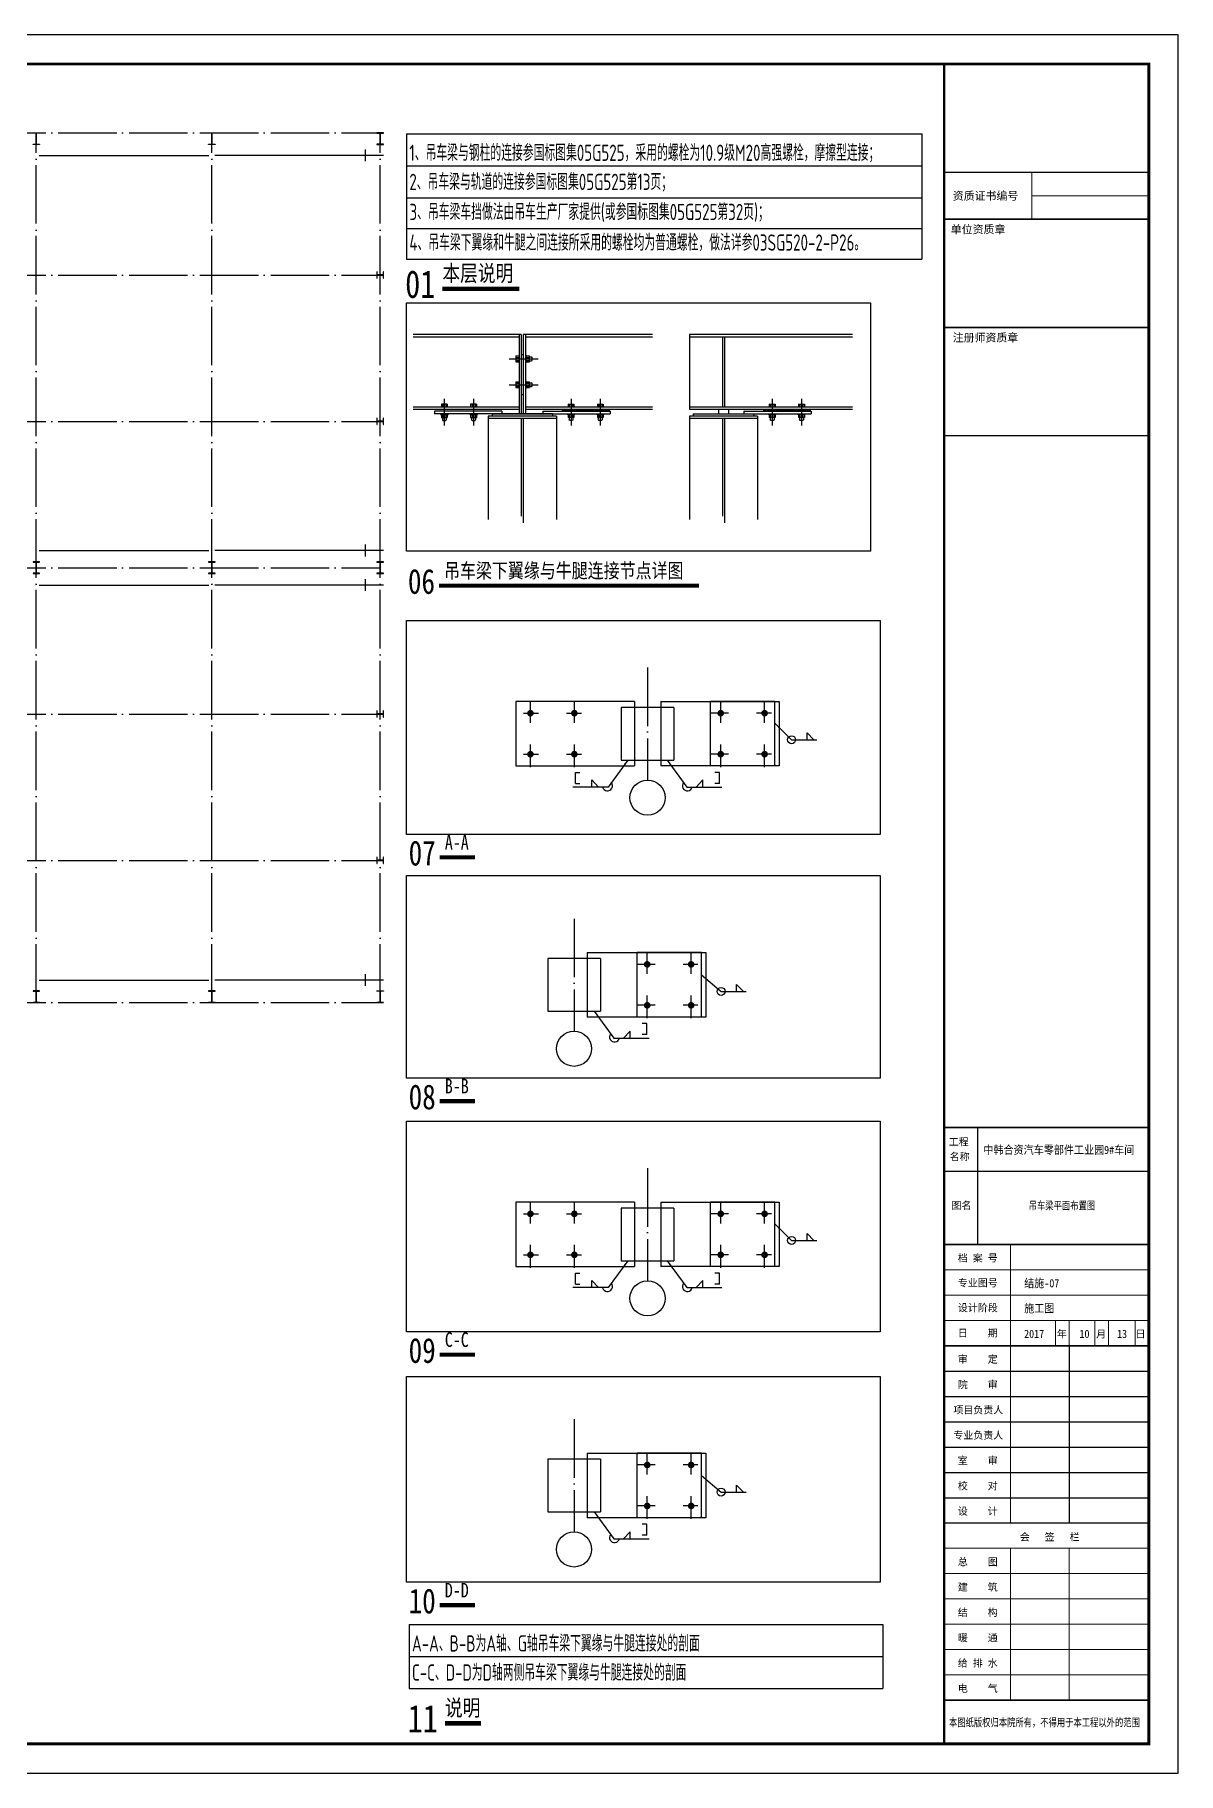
# Model space of a CAD drawing. Extents: x 3335981 to 3441081, y -1122115 to -866695.
# Drawn here: x 3402014 to 3441081, y -926095 to -866695 of the extents above; entities that cross this region are included whole.
import ezdxf
from ezdxf.lldxf.tags import DXFTag

# ---------------------------------------------------------------- set-up
doc = ezdxf.new("R2010")
doc.units = 0
doc.header["$LTSCALE"] = 1000
doc.header["$MEASUREMENT"] = 0
for name, pattern in [('2', [3800, 3000, -300, 200, -300]), ('34', [0]), ('DOTE', [2.42, 2, -0.2, 0.02, -0.2])]:
    doc.linetypes.add(name, pattern=pattern)
doc.layers.get('0').update_dxf_attribs({"color": 2})
for name, color, linetype in [('DIM_SYMB', 3, 'Continuous'), ('DOTE', 1, 'DOTE'), ('GROUND', 2, 'Continuous'), ('PUB_DIM', 3, 'Continuous'), ('PUB_TEXT', 7, 'Continuous'), ('PUB_TITLE', 4, 'Continuous'), ('中文', 2, 'Continuous'), ('尺寸线及数字', 253, 'Continuous'), ('层10102', 7, 'Continuous'), ('板洞', 253, 'Continuous'), ('檩条', 7, 'Continuous'), ('焊缝标注', 1, 'Continuous'), ('轴线__点划线', 253, '2'), ('轴线__轴线号和轴圈', 3, 'Continuous'), ('附图框', 251, 'Continuous')]:
    doc.layers.add(name, color=color, linetype=linetype)
doc.layers.add('图签', color=130, linetype='Continuous', lineweight=20)
doc.styles.add('BIANHAO', font='SIMHEI.TTF', dxfattribs={"width": 0.8})
doc.styles.add('TSSD', font='tssdeng.shx', dxfattribs={"width": 0.7, "height": 300, "bigfont": 'tssdchn.shx'})
doc.styles.add('TUMING', font='SimSun.ttf', dxfattribs={"width": 0.8, "height": 500})
doc.styles.add('图签字', font='SimSun.ttf', dxfattribs={"height": 250})
tags = doc.linetypes.add('DASH', pattern=[0.35, 0.25, -0.1]).pattern_tags.tags
tags[6:7] = [DXFTag(74, 4), DXFTag(75, 0), DXFTag(340, '0'), DXFTag(46, 1.0), DXFTag(50, 0.0), DXFTag(44, 0.0), DXFTag(45, 0.0)]
tags[4:5] = [DXFTag(74, 4), DXFTag(75, 0), DXFTag(340, '0'), DXFTag(46, 1.0), DXFTag(50, 0.0), DXFTag(44, 0.0), DXFTag(45, 0.0)]

# ---------------------------------------------------------------- blocks, each defined once
blk = doc.blocks.new('tq')
at = {"color": 4}
for p, q in [((3435159, -1158678), (3435159, -1162678)), ((3438297, -1166138), (3438297, -1172193)), ((3434022, -1167003), (3441022, -1167003)), ((3434022, -1167868), (3441022, -1167868)), ((3434022, -1168733), (3441022, -1168733)), ((3434022, -1169598), (3441022, -1169598)), ((3434022, -1170463), (3441022, -1170463)), ((3434022, -1171328), (3441022, -1171328))]:
    blk.add_line(p, q, dxfattribs=at)
at = {"color": 4, "const_width": 50}
blk.add_lwpolyline([(3441022, -1131344), (3434022, -1131344)], dxfattribs=at)
at = {"layer": '图签', "color": 4}
for p, q in [((3437020, -1126044), (3437020, -1127644)), ((3441022, -1126844), (3437020, -1126844)), ((3434022, -1163543), (3441022, -1163543)), ((3441022, -1164408), (3434022, -1164408)), ((3434022, -1165273), (3441022, -1165273)), ((3435791, -1165273), (3440546, -1165273)), ((3436291, -1166138), (3436291, -1165273)), ((3437831, -1165273), (3437831, -1166138)), ((3438297, -1165273), (3438297, -1166138)), ((3439176, -1165273), (3439176, -1166138)), ((3439642, -1165273), (3439642, -1166138)), ((3440546, -1165273), (3440546, -1166138)), ((3440546, -1165273), (3440546, -1166138)), ((3436291, -1172193), (3436291, -1166138)), ((3440546, -1166138), (3437949, -1166138)), ((3438297, -1166138), (3438297, -1172193)), ((3434022, -1172193), (3441022, -1172193)), ((3437949, -1172193), (3435791, -1172193)), ((3434022, -1173058), (3441022, -1173058)), ((3436291, -1178248), (3436291, -1173058)), ((3436291, -1173058), (3437949, -1173058)), ((3438297, -1173058), (3438297, -1178248)), ((3438297, -1173058), (3438297, -1178248)), ((3434022, -1173923), (3441022, -1173923)), ((3434022, -1174788), (3441022, -1174788)), ((3434022, -1175653), (3441022, -1175653)), ((3434022, -1176518), (3441022, -1176518)), ((3434022, -1177383), (3441022, -1177383)), ((3437949, -1178248), (3436291, -1178248))]:
    blk.add_line(p, q, dxfattribs=at)
at = {"layer": '图签'}
blk.add_line((3436291, -1166138), (3436291, -1162678), dxfattribs=at)
at = {"layer": '图签', "color": 4, "const_width": 80}
blk.add_lwpolyline([(3434022, -1122343), (3441022, -1122343), (3441022, -1179743), (3434022, -1179743), (3434022, -1122343)], close=True, dxfattribs=at)
at = {"layer": '图签', "color": 4, "const_width": 50}
for points in [[(3441022, -1126044), (3434022, -1126044)], [(3441022, -1127644), (3434022, -1127644)], [(3441022, -1135044), (3434022, -1135044)], [(3441022, -1158678), (3434022, -1158678)], [(3441022, -1160178), (3434022, -1160178)], [(3441022, -1162678), (3434022, -1162678)], [(3441022, -1166138), (3434022, -1166138)], [(3434022, -1172193), (3441022, -1172193)], [(3434022, -1172193), (3441022, -1172193)], [(3434022, -1178248), (3441022, -1178248)]]:
    blk.add_lwpolyline(points, dxfattribs=at)
at = {"linetype": 'Continuous', "style": '图签字'}
for s, height, p in [('资质证书编号', 273.4, (3434320, -1126984)), ('单位资质章', 273.4, (3434252, -1128128)), ('注册师资质章', 273.4, (3434318, -1131828)), ('工程', 250, (3434182, -1159295)), ('名称', 250, (3434214, -1159801)), ('图名', 250, (3434276, -1161467)), ('档 案 号', 250, (3434491, -1163264)), ('专业图号', 250, (3434491, -1164112)), ('设计阶段', 250, (3434491, -1164963)), ('日    期', 250, (3434491, -1165828)), ('年', 250, (3437877, -1165859)), ('月', 250, (3439217, -1165859)), ('日', 250, (3440567, -1165859)), ('审    定', 250, (3434491, -1166724)), ('院    审', 250, (3434491, -1167589)), ('项目负责人', 250, (3434340, -1168454)), ('专业负责人', 250, (3434340, -1169319)), ('室    审', 250, (3434491, -1170184)), ('校    对', 250, (3434491, -1171049)), ('设    计', 250, (3434491, -1171914)), ('会   签   栏', 250, (3436609, -1172795)), ('总    图', 250, (3434491, -1173644)), ('建    筑', 250, (3434491, -1174509)), ('结    构', 250, (3434491, -1175374)), ('暖    通', 250, (3434491, -1176239)), ('给 排 水', 250, (3434491, -1177104)), ('电    气', 250, (3434493, -1177969))]:
    blk.add_text(s, height=height, dxfattribs=at).set_placement(p)
at = {"color": 1, "linetype": 'Continuous', "style": '图签字', "width": 0.75}
blk.add_text('本图纸版权归本院所有，不得用于本工程以外的范围', height=270, dxfattribs=at).set_placement((3434190, -1179142))
at = {"layer": 'PUB_DIM', "color": 3, "linetype": 'ByBlock', "style": '图签字', "width": 0.9}
for s, p in [('中韩合资汽车零部件工业园9#车间', (3435366, -1159584)), ('施工图', (3436756, -1164998))]:
    blk.add_text(s, height=280, dxfattribs=at).set_placement(p)
at = {"layer": 'PUB_DIM', "color": 1, "linetype": 'ByBlock', "style": '图签字', "width": 0.9}
for s, p in [('2017', (3436756, -1165871)), ('10', (3438648, -1165871)), ('13', (3439932, -1165871))]:
    blk.add_text(s, height=280, dxfattribs=at).set_placement(p)
blk = doc.blocks.new('吊车详图景县二')
at = {"linetype": 'ByBlock', "ltscale": 0.01}
for points in [[(14064, 8128), (30249, 8128), (30249, 824), (14064, 824)], [(14064, -576), (30249, -576), (30249, -7506), (14064, -7506)], [(14064, -8978), (30249, -8978), (30249, -16170), (14064, -16170)], [(14064, -17699), (30249, -17699), (30249, -24730), (14064, -24730)]]:
    blk.add_lwpolyline(points, close=True, dxfattribs=at)
at = {"layer": 'DIM_SYMB', "color": 3, "const_width": 143}
for points in [[(15196, 39), (16403, 39)], [(15196, -8291), (16403, -8291)], [(15196, -16955), (16403, -16955)], [(15196, -25515), (16403, -25515)]]:
    blk.add_lwpolyline(points, dxfattribs=at)
at = {"layer": '尺寸线及数字'}
for p, q in [((21849, 5363), (17799, 5363)), ((17799, 5363), (17799, 3162)), ((21849, 5363), (21849, 3162)), ((22749, 5363), (26799, 5363)), ((22749, 5363), (22749, 3162)), ((26799, 5363), (26799, 3162)), ((23199, 5163), (21399, 5163)), ((17799, 3162), (21849, 3162)), ((21399, 3363), (23199, 3363)), ((26799, 3162), (22749, 3162)), ((20689, -3417), (18889, -3417)), ((18889, -3417), (18889, -5217)), ((20239, -3217), (24289, -3217)), ((20239, -3217), (20239, -5417)), ((24289, -3217), (24289, -5417)), ((18889, -5217), (20689, -5217)), ((24289, -5417), (20239, -5417)), ((21849, -11743), (17799, -11743)), ((17799, -11743), (17799, -13944)), ((21849, -11743), (21849, -13944)), ((22749, -11743), (26799, -11743)), ((22749, -11743), (22749, -13944)), ((26799, -11743), (26799, -13944)), ((23199, -11943), (21399, -11943)), ((17799, -13944), (21849, -13944)), ((21399, -13743), (23199, -13743)), ((26799, -13944), (22749, -13944)), ((20689, -20523), (18889, -20523)), ((18889, -20523), (18889, -22323)), ((20239, -20323), (24289, -20323)), ((20239, -20323), (20239, -22524)), ((24289, -20323), (24289, -22524)), ((18889, -22323), (20689, -22323)), ((24289, -22524), (20239, -22524))]:
    blk.add_line(p, q, dxfattribs=at)
at = {"layer": '板洞', "color": 253}
for p, q in [((18299, 4637), (18299, 5385)), ((19799, 4637), (19799, 5385)), ((24799, 4637), (24799, 5385)), ((26299, 4637), (26299, 5385)), ((18066, 4963), (18575, 4963)), ((19532, 4963), (20049, 4963)), ((25066, 4963), (24449, 4963)), ((26532, 4963), (26023, 4963)), ((18299, 3125), (18299, 3900)), ((19799, 3125), (19799, 3900)), ((24799, 3125), (24799, 3900)), ((26299, 3125), (26299, 3900)), ((18066, 3563), (18575, 3563)), ((19532, 3563), (20049, 3563)), ((25066, 3563), (24449, 3563)), ((26532, 3563), (26023, 3563)), ((22289, -3943), (22289, -3195)), ((23789, -3943), (23789, -3195)), ((22556, -3617), (21939, -3617)), ((24022, -3617), (23513, -3617)), ((22289, -5455), (22289, -4680)), ((23789, -5455), (23789, -4680)), ((22556, -5017), (21939, -5017)), ((24022, -5017), (23513, -5017)), ((18299, -12469), (18299, -11721)), ((19799, -12469), (19799, -11721)), ((24799, -12469), (24799, -11721)), ((26299, -12469), (26299, -11721)), ((18066, -12143), (18575, -12143)), ((19532, -12143), (20049, -12143)), ((25066, -12143), (24449, -12143)), ((26532, -12143), (26023, -12143)), ((18066, -13543), (18575, -13543)), ((18299, -13981), (18299, -13206)), ((19532, -13543), (20049, -13543)), ((19799, -13981), (19799, -13206)), ((25066, -13543), (24449, -13543)), ((24799, -13981), (24799, -13206)), ((26532, -13543), (26023, -13543)), ((26299, -13981), (26299, -13206)), ((22556, -20723), (21939, -20723)), ((22289, -21049), (22289, -20301)), ((24022, -20723), (23513, -20723)), ((23789, -21049), (23789, -20301)), ((22289, -22561), (22289, -21786)), ((23789, -22561), (23789, -21786)), ((22556, -22123), (21939, -22123)), ((24022, -22123), (23513, -22123))]:
    blk.add_line(p, q, dxfattribs=at)
at = {"layer": '板洞', "color": 253, "linetype": 'DASH'}
for p, q in [((26649, 5363), (24450, 5363)), ((24450, 3162), (24450, 5363)), ((26649, 3162), (26649, 5363)), ((21399, 5163), (21399, 3363)), ((23199, 5163), (23199, 3363)), ((26649, 3162), (24450, 3162)), ((20689, -3417), (20689, -5217)), ((24139, -3217), (21940, -3217)), ((21940, -5417), (21940, -3217)), ((24139, -5417), (24139, -3217)), ((24139, -5417), (21940, -5417)), ((26649, -11743), (24450, -11743)), ((24450, -13944), (24450, -11743)), ((26649, -13944), (26649, -11743)), ((21399, -11943), (21399, -13743)), ((23199, -11943), (23199, -13743)), ((26649, -13944), (24450, -13944)), ((20689, -20523), (20689, -22323)), ((24139, -20323), (21940, -20323)), ((21940, -22524), (21940, -20323)), ((24139, -22524), (24139, -20323)), ((24139, -22524), (21940, -22524))]:
    blk.add_line(p, q, dxfattribs=at)
at = {"layer": '板洞', "const_width": 113}
for points in [[(18243, 4963, -1), (18355, 4963, -1), (18243, 4963, -1)], [(19743, 4963, -1), (19855, 4963, -1), (19743, 4963, -1)], [(24856, 4963, 1), (24743, 4963, 1), (24856, 4963, 1)], [(26356, 4963, 1), (26243, 4963, 1), (26356, 4963, 1)], [(18243, 3563, -1), (18355, 3563, -1), (18243, 3563, -1)], [(19743, 3563, -1), (19855, 3563, -1), (19743, 3563, -1)], [(24856, 3563, 1), (24743, 3563, 1), (24856, 3563, 1)], [(26356, 3563, 1), (26243, 3563, 1), (26356, 3563, 1)], [(22346, -3617, 1), (22233, -3617, 1), (22346, -3617, 1)], [(23846, -3617, 1), (23733, -3617, 1), (23846, -3617, 1)], [(22346, -5017, 1), (22233, -5017, 1), (22346, -5017, 1)], [(23846, -5017, 1), (23733, -5017, 1), (23846, -5017, 1)], [(18243, -12143, -1), (18355, -12143, -1), (18243, -12143, -1)], [(19743, -12143, -1), (19855, -12143, -1), (19743, -12143, -1)], [(24856, -12143, 1), (24743, -12143, 1), (24856, -12143, 1)], [(26356, -12143, 1), (26243, -12143, 1), (26356, -12143, 1)], [(18243, -13543, -1), (18355, -13543, -1), (18243, -13543, -1)], [(19743, -13543, -1), (19855, -13543, -1), (19743, -13543, -1)], [(24856, -13543, 1), (24743, -13543, 1), (24856, -13543, 1)], [(26356, -13543, 1), (26243, -13543, 1), (26356, -13543, 1)], [(22346, -20723, 1), (22233, -20723, 1), (22346, -20723, 1)], [(23846, -20723, 1), (23733, -20723, 1), (23846, -20723, 1)], [(22346, -22123, 1), (22233, -22123, 1), (22346, -22123, 1)], [(23846, -22123, 1), (23733, -22123, 1), (23846, -22123, 1)]]:
    blk.add_lwpolyline(points, format="xyb", dxfattribs=at)
at = {"layer": '檩条', "ltscale": 0.1}
for centre in [(27221, 4057), (24811, -4543), (27221, -13049), (24811, -21649)]:
    blk.add_circle(centre, 136, dxfattribs=at)
at = {"layer": '焊缝标注'}
for p, q in [((26649, 4625), (27221, 4057)), ((27987, 4057), (27754, 4298)), ((27754, 4057), (27754, 4298)), ((27221, 4057), (28083, 4057)), ((21624, 3363), (20953, 2442)), ((22965, 3363), (23637, 2442)), ((20953, 2442), (19747, 2442)), ((19834, 2562), (19834, 2937)), ((19834, 2937), (19988, 2937)), ((19834, 2562), (19988, 2562)), ((20628, 2442), (20396, 2683)), ((20396, 2442), (20396, 2683)), ((23637, 2442), (24843, 2442)), ((23961, 2442), (24194, 2683)), ((24194, 2442), (24194, 2683)), ((24756, 2937), (24602, 2937)), ((24756, 2562), (24602, 2562)), ((24756, 2562), (24756, 2937)), ((24139, -3975), (24811, -4543)), ((24811, -4543), (25673, -4543)), ((25577, -4543), (25344, -4302)), ((25344, -4543), (25344, -4302)), ((20480, -5217), (21152, -6138)), ((21476, -6138), (21709, -5897)), ((21709, -6138), (21709, -5897)), ((22270, -5643), (22117, -5643)), ((22270, -6018), (22270, -5643)), ((21152, -6138), (22357, -6138)), ((22270, -6018), (22117, -6018)), ((26649, -12481), (27221, -13049)), ((27221, -13049), (28083, -13049)), ((27987, -13049), (27754, -12808)), ((27754, -13049), (27754, -12808)), ((19834, -14545), (19834, -14170)), ((19834, -14170), (19988, -14170)), ((21624, -13743), (20953, -14664)), ((22965, -13743), (23637, -14664)), ((24756, -14170), (24602, -14170)), ((24756, -14545), (24756, -14170)), ((20953, -14664), (19747, -14664)), ((19834, -14545), (19988, -14545)), ((20628, -14664), (20396, -14423)), ((20396, -14664), (20396, -14423)), ((23637, -14664), (24843, -14664)), ((23961, -14664), (24194, -14423)), ((24194, -14664), (24194, -14423)), ((24756, -14545), (24602, -14545)), ((24139, -21081), (24811, -21649)), ((24811, -21649), (25673, -21649)), ((25577, -21649), (25344, -21408)), ((25344, -21649), (25344, -21408)), ((20480, -22323), (21152, -23244)), ((21476, -23244), (21709, -23003)), ((21709, -23244), (21709, -23003)), ((22270, -22749), (22117, -22749)), ((22270, -23124), (22117, -23124)), ((22270, -23124), (22270, -22749)), ((21152, -23244), (22357, -23244))]:
    blk.add_line(p, q, dxfattribs=at)
for centre, start, end in [((20931, 2482), 193.61848, 39.90236), ((23659, 2482), 140.09764, 346.38152), ((21173, -6098), 140.09764, 346.38152), ((20931, -14624), 193.61848, 39.90236), ((23659, -14624), 140.09764, 346.38152), ((21173, -23204), 140.09764, 346.38152)]:
    blk.add_arc(centre, 171, start, end, dxfattribs=at)
for points in [[(26649, 4625), (26815, 4497), (26775, 4457)], [(21624, 3363), (21497, 3233), (21536, 3201)], [(22965, 3363), (23093, 3233), (23054, 3201)], [(24139, -3975), (24320, -4089), (24284, -4140)], [(20480, -5217), (20608, -5347), (20568, -5379)], [(26649, -12481), (26815, -12610), (26775, -12649)], [(21624, -13743), (21497, -13873), (21536, -13906)], [(22965, -13743), (23093, -13873), (23054, -13906)], [(24139, -21081), (24320, -21195), (24284, -21247)], [(20480, -22323), (20608, -22453), (20568, -22485)]]:
    blk.add_solid(points, dxfattribs=at)
at = {"layer": '轴线__点划线', "linetype": 'DOTE'}
for p, q in [((22299, 6523), (22299, 2678)), ((19789, -2057), (19789, -5902)), ((22299, -10583), (22299, -14429)), ((19789, -19163), (19789, -23009))]:
    blk.add_line(p, q, dxfattribs=at)
at = {"layer": '轴线__轴线号和轴圈'}
for centre in [(22299, 2078), (19789, -6502), (22299, -15029), (19789, -23609)]:
    blk.add_circle(centre, 600, dxfattribs=at)
at = {"layer": 'DIM_SYMB', "color": 7, "style": 'TUMING', "width": 0.8}
for s, p in [('A-A', (15374, 304)), ('B-B', (15374, -8026)), ('C-C', (15374, -16690)), ('D-D', (15374, -25250))]:
    blk.add_text(s, height=500.2, dxfattribs=at).set_placement(p)
at = {"layer": 'PUB_TEXT', "style": 'BIANHAO', "width": 0.8}
for s, p in [('07', (14138, -239)), ('08', (14138, -8570)), ('09', (14138, -17234)), ('10', (14138, -25794))]:
    blk.add_text(s, height=850, dxfattribs=at).set_placement(p)
blk = doc.blocks.new('块西伯力吊车1')
at = {"linetype": 'ByBlock', "ltscale": 0.01}
blk.add_lwpolyline([(0, 0), (23799, 0), (23799, -12738), (0, -12738)], close=True, dxfattribs=at)
at = {"layer": 'DIM_SYMB', "color": 3, "const_width": 214}
blk.add_lwpolyline([(1662, -14505), (14999, -14505)], dxfattribs=at)
at = {"layer": '中文'}
for p, q in [((5772, -1621, 0), (5772, -5694, 0)), ((6111, -1621, 0), (6111, -5694, 0)), ((5891, -2641, 0), (5991, -2641, 0)), ((6111, -2672, 0), (6141, -2672, 0)), ((6141, -3072, 0), (6141, -2672, 0)), ((5270, -2872, 0), (6753, -2872, 0)), ((5612, -2722, 0), (5612, -3022, 0)), ((5612, -2722, 0), (5772, -2722, 0)), ((5612, -2792, 0), (5772, -2792, 0)), ((5612, -2952, 0), (5772, -2952, 0)), ((5612, -3022, 0), (5772, -3022, 0)), ((6111, -3072, 0), (6141, -3072, 0)), ((6141, -2722, 0), (6302, -2722, 0)), ((6141, -2792, 0), (6302, -2792, 0)), ((6141, -2952, 0), (6302, -2952, 0)), ((6141, -3022, 0), (6302, -3022, 0)), ((6302, -3022, 0), (6302, -2722, 0)), ((6302, -2772, 0), (6421, -2772, 0)), ((6302, -2972, 0), (6421, -2972, 0)), ((6441, -2792, 0), (6421, -2772, 0)), ((6421, -2972, 0), (6441, -2952, 0)), ((6441, -2952, 0), (6441, -2792, 0)), ((5270, -4194, 0), (6753, -4194, 0)), ((5612, -4044, 0), (5612, -4344, 0)), ((5612, -4044, 0), (5772, -4044, 0)), ((5612, -4114, 0), (5772, -4114, 0)), ((5612, -4275, 0), (5772, -4275, 0)), ((5612, -4344, 0), (5772, -4344, 0)), ((6111, -3995, 0), (6141, -3995, 0)), ((6111, -4394, 0), (6141, -4394, 0)), ((6141, -4394, 0), (6141, -3995, 0)), ((6141, -4044, 0), (6302, -4044, 0)), ((6141, -4114, 0), (6302, -4114, 0)), ((6141, -4275, 0), (6302, -4275, 0)), ((6141, -4344, 0), (6302, -4344, 0)), ((6302, -4344, 0), (6302, -4044, 0)), ((6302, -4094, 0), (6421, -4094, 0)), ((6302, -4295, 0), (6421, -4295, 0)), ((6421, -4295, 0), (6441, -4275, 0)), ((6441, -4275, 0), (6441, -4114, 0)), ((5891, -4694, 0), (5991, -4694, 0)), ((5772, -5474, 0), (335, -5474, 0)), ((4191, -5814, 0), (4191, -11111, 0)), ((7691, -5814, 0), (4191, -5814, 0)), ((7691, -5934, 0), (4191, -5934, 0)), ((12612, -5474, 0), (6111, -5474, 0)), ((7691, -5814, 0), (7691, -11111, 0))]:
    blk.add_line(p, q, dxfattribs=at)
at = {"layer": '尺寸线及数字'}
for p, q in [((5891, -1621, 0), (335, -1621, 0)), ((5772, -1761, 0), (335, -1761, 0)), ((5772, -1621, 0), (5772, -5694, 0)), ((5891, -1621, 0), (5891, -5694, 0)), ((12612, -1621, 0), (5991, -1621, 0)), ((5991, -1621, 0), (5991, -5694, 0)), ((6111, -1621, 0), (6111, -5694, 0)), ((12612, -1761, 0), (6111, -1761, 0)), ((22883, -1621, 0), (14511, -1621, 0)), ((14511, -1621, 0), (14511, -5474, 0)), ((22883, -1761, 0), (14511, -1761, 0)), ((16211, -1761, 0), (16211, -5354, 0)), ((16311, -1761, 0), (16311, -5354, 0)), ((5891, -2641, 0), (5991, -2641, 0)), ((6111, -2672, 0), (6141, -2672, 0)), ((6141, -3072, 0), (6141, -2672, 0)), ((5270, -2872, 0), (6753, -2872, 0)), ((5612, -2722, 0), (5612, -3022, 0)), ((5612, -2722, 0), (5772, -2722, 0)), ((5612, -2792, 0), (5772, -2792, 0)), ((5612, -2952, 0), (5772, -2952, 0)), ((5612, -3022, 0), (5772, -3022, 0)), ((6111, -3072, 0), (6141, -3072, 0)), ((6141, -2722, 0), (6302, -2722, 0)), ((6141, -2792, 0), (6302, -2792, 0)), ((6141, -2952, 0), (6302, -2952, 0)), ((6141, -3022, 0), (6302, -3022, 0)), ((6302, -3022, 0), (6302, -2722, 0)), ((6302, -2772, 0), (6421, -2772, 0)), ((6302, -2972, 0), (6421, -2972, 0)), ((6441, -2792, 0), (6421, -2772, 0)), ((6421, -2972, 0), (6441, -2952, 0)), ((6441, -2952, 0), (6441, -2792, 0)), ((5270, -4194, 0), (6753, -4194, 0)), ((5612, -4044, 0), (5612, -4344, 0)), ((5612, -4044, 0), (5772, -4044, 0)), ((5612, -4114, 0), (5772, -4114, 0)), ((5612, -4275, 0), (5772, -4275, 0)), ((5612, -4344, 0), (5772, -4344, 0)), ((6111, -3995, 0), (6141, -3995, 0)), ((6111, -4394, 0), (6141, -4394, 0)), ((6141, -4394, 0), (6141, -3995, 0)), ((6141, -4044, 0), (6302, -4044, 0)), ((6141, -4114, 0), (6302, -4114, 0)), ((6141, -4275, 0), (6302, -4275, 0)), ((6141, -4344, 0), (6302, -4344, 0)), ((6302, -4344, 0), (6302, -4044, 0)), ((6302, -4094, 0), (6421, -4094, 0)), ((6302, -4295, 0), (6421, -4295, 0)), ((6441, -4114, 0), (6421, -4094, 0)), ((6421, -4295, 0), (6441, -4275, 0)), ((6441, -4275, 0), (6441, -4114, 0)), ((2092, -5194, 0), (1792, -5194, 0)), ((1792, -5194, 0), (1792, -5354, 0)), ((2092, -5194, 0), (1792, -5194, 0)), ((1792, -5194, 0), (1792, -5354, 0)), ((1862, -5194, 0), (1862, -5354, 0)), ((1862, -5194, 0), (1862, -5354, 0)), ((1941, -4927, 0), (1941, -6290, 0)), ((1941, -4927, 0), (1941, -6290, 0)), ((2022, -5194, 0), (2022, -5354, 0)), ((2022, -5194, 0), (2022, -5354, 0)), ((2092, -5194, 0), (2092, -5354, 0)), ((2092, -5194, 0), (2092, -5354, 0)), ((3291, -5194, 0), (3291, -5354, 0)), ((3591, -5194, 0), (3291, -5194, 0)), ((3291, -5194, 0), (3291, -5354, 0)), ((3591, -5194, 0), (3291, -5194, 0)), ((3362, -5194, 0), (3362, -5354, 0)), ((3362, -5194, 0), (3362, -5354, 0)), ((3441, -4927, 0), (3441, -6290, 0)), ((3441, -4927, 0), (3441, -6290, 0)), ((3521, -5194, 0), (3521, -5354, 0)), ((3521, -5194, 0), (3521, -5354, 0)), ((3591, -5194, 0), (3591, -5354, 0)), ((3591, -5194, 0), (3591, -5354, 0)), ((5891, -4694, 0), (5991, -4694, 0)), ((8291, -5194, 0), (8291, -5354, 0)), ((8291, -5194, 0), (8591, -5194, 0)), ((8361, -5194, 0), (8361, -5354, 0)), ((8441, -4927, 0), (8441, -5474, 0)), ((8521, -5194, 0), (8521, -5354, 0)), ((8591, -5194, 0), (8591, -5354, 0)), ((8591, -5194, 0), (8591, -5354, 0)), ((9791, -5194, 0), (9791, -5354, 0)), ((9791, -5194, 0), (10091, -5194, 0)), ((9791, -5194, 0), (9791, -5354, 0)), ((9791, -5194, 0), (10091, -5194, 0)), ((9861, -5194, 0), (9861, -5354, 0)), ((9861, -5194, 0), (9861, -5354, 0)), ((9941, -4927, 0), (9941, -5474, 0)), ((10021, -5194, 0), (10021, -5354, 0)), ((10021, -5194, 0), (10021, -5354, 0)), ((10091, -5194, 0), (10091, -5354, 0)), ((10091, -5194, 0), (10091, -5354, 0)), ((18610, -5194, 0), (18610, -5354, 0)), ((18610, -5194, 0), (18910, -5194, 0)), ((18680, -5194, 0), (18680, -5354, 0)), ((18760, -4927, 0), (18760, -6290, 0)), ((18840, -5194, 0), (18840, -5354, 0)), ((18910, -5194, 0), (18910, -5354, 0)), ((20110, -5194, 0), (20110, -5354, 0)), ((20110, -5194, 0), (20410, -5194, 0)), ((20180, -5194, 0), (20180, -5354, 0)), ((20260, -4927, 0), (20260, -6290, 0)), ((20340, -5194, 0), (20340, -5354, 0)), ((20410, -5194, 0), (20410, -5354, 0)), ((5772, -5354, 0), (335, -5354, 0)), ((5772, -5474, 0), (335, -5474, 0)), ((4891, -5553, 0), (1441, -5553, 0)), ((1441, -5553, 0), (1441, -5694, 0)), ((4891, -5553, 0), (1441, -5553, 0)), ((1441, -5553, 0), (1441, -5694, 0)), ((7491, -5694, 0), (1441, -5694, 0)), ((1742, -5694, 0), (1742, -5724, 0)), ((1742, -5694, 0), (1742, -5724, 0)), ((1742, -5724, 0), (2141, -5724, 0)), ((1742, -5724, 0), (2141, -5724, 0)), ((1792, -5724, 0), (1792, -5884, 0)), ((1792, -5724, 0), (1792, -5884, 0)), ((1792, -5884, 0), (2092, -5884, 0)), ((1792, -5884, 0), (2092, -5884, 0)), ((1841, -5884, 0), (1841, -6003, 0)), ((1841, -5884, 0), (1841, -6003, 0)), ((1841, -6003, 0), (1862, -6024, 0)), ((1841, -6003, 0), (1862, -6024, 0)), ((1862, -5724, 0), (1862, -5884, 0)), ((1862, -5724, 0), (1862, -5884, 0)), ((1862, -6024, 0), (2022, -6024, 0)), ((1862, -6024, 0), (2022, -6024, 0)), ((2022, -5724, 0), (2022, -5884, 0)), ((2022, -5724, 0), (2022, -5884, 0)), ((2022, -6024, 0), (2042, -6003, 0)), ((2022, -6024, 0), (2042, -6003, 0)), ((2042, -5884, 0), (2042, -6003, 0)), ((2042, -5884, 0), (2042, -6003, 0)), ((2092, -5724, 0), (2092, -5884, 0)), ((2092, -5724, 0), (2092, -5884, 0)), ((2141, -5694, 0), (2141, -5724, 0)), ((2141, -5694, 0), (2141, -5724, 0)), ((3242, -5694, 0), (3242, -5724, 0)), ((3242, -5694, 0), (3242, -5724, 0)), ((3242, -5724, 0), (3641, -5724, 0)), ((3242, -5724, 0), (3641, -5724, 0)), ((3291, -5724, 0), (3291, -5884, 0)), ((3291, -5724, 0), (3291, -5884, 0)), ((3291, -5884, 0), (3591, -5884, 0)), ((3291, -5884, 0), (3591, -5884, 0)), ((3341, -5884, 0), (3341, -6003, 0)), ((3341, -5884, 0), (3341, -6003, 0)), ((3341, -6003, 0), (3362, -6024, 0)), ((3341, -6003, 0), (3362, -6024, 0)), ((3362, -5724, 0), (3362, -5884, 0)), ((3362, -5724, 0), (3362, -5884, 0)), ((3362, -6024, 0), (3521, -6024, 0)), ((3362, -6024, 0), (3521, -6024, 0)), ((3521, -5724, 0), (3521, -5884, 0)), ((3521, -5724, 0), (3521, -5884, 0)), ((3521, -6024, 0), (3542, -6003, 0)), ((3521, -6024, 0), (3542, -6003, 0)), ((3542, -5884, 0), (3542, -6003, 0)), ((3542, -5884, 0), (3542, -6003, 0)), ((3591, -5724, 0), (3591, -5884, 0)), ((3591, -5724, 0), (3591, -5884, 0)), ((3641, -5694, 0), (3641, -5724, 0)), ((3641, -5694, 0), (3641, -5724, 0)), ((4191, -5814, 0), (4191, -11111, 0)), ((7691, -5814, 0), (4191, -5814, 0)), ((7691, -5934, 0), (4191, -5934, 0)), ((4391, -5694, 0), (4391, -5814, 0)), ((4391, -5694, 0), (10441, -5694, 0)), ((4891, -5553, 0), (4891, -5694, 0)), ((4891, -5553, 0), (4891, -5694, 0)), ((12612, -5354, 0), (6111, -5354, 0)), ((12612, -5474, 0), (6111, -5474, 0)), ((6991, -5553, 0), (6991, -5694, 0)), ((6991, -5553, 0), (10441, -5553, 0)), ((7491, -5694, 0), (7491, -5814, 0)), ((7691, -5814, 0), (7691, -11111, 0)), ((7993, -5474, 0), (7993, -5553, 0)), ((8241, -5694, 0), (8241, -5724, 0)), ((8641, -5724, 0), (8241, -5724, 0)), ((8291, -5724, 0), (8291, -5884, 0)), ((8591, -5884, 0), (8291, -5884, 0)), ((8341, -5884, 0), (8341, -6003, 0)), ((8361, -6024, 0), (8341, -6003, 0)), ((8361, -5724, 0), (8361, -5884, 0)), ((8521, -6024, 0), (8361, -6024, 0)), ((8441, -5553, 0), (8441, -6290, 0)), ((8521, -5724, 0), (8521, -5884, 0)), ((8541, -6003, 0), (8521, -6024, 0)), ((8541, -5884, 0), (8541, -6003, 0)), ((8591, -5724, 0), (8591, -5884, 0)), ((8641, -5694, 0), (8641, -5724, 0)), ((9741, -5694, 0), (9741, -5724, 0)), ((9741, -5694, 0), (9741, -5724, 0)), ((10141, -5724, 0), (9741, -5724, 0)), ((10141, -5724, 0), (9741, -5724, 0)), ((9791, -5724, 0), (9791, -5884, 0)), ((9791, -5724, 0), (9791, -5884, 0)), ((10091, -5884, 0), (9791, -5884, 0)), ((10091, -5884, 0), (9791, -5884, 0)), ((9841, -5884, 0), (9841, -6003, 0)), ((9841, -5884, 0), (9841, -6003, 0)), ((9861, -6024, 0), (9841, -6003, 0)), ((9861, -6024, 0), (9841, -6003, 0)), ((9861, -5724, 0), (9861, -5884, 0)), ((9861, -5724, 0), (9861, -5884, 0)), ((10021, -6024, 0), (9861, -6024, 0)), ((10021, -6024, 0), (9861, -6024, 0)), ((9941, -5553, 0), (9941, -6290, 0)), ((10021, -5724, 0), (10021, -5884, 0)), ((10021, -5724, 0), (10021, -5884, 0)), ((10041, -6003, 0), (10021, -6024, 0)), ((10041, -6003, 0), (10021, -6024, 0)), ((10041, -5884, 0), (10041, -6003, 0)), ((10041, -5884, 0), (10041, -6003, 0)), ((10091, -5724, 0), (10091, -5884, 0)), ((10091, -5724, 0), (10091, -5884, 0)), ((10141, -5694, 0), (10141, -5724, 0)), ((10141, -5694, 0), (10141, -5724, 0)), ((10391, -5474, 0), (10391, -5553, 0)), ((10441, -5553, 0), (10441, -5694, 0)), ((10441, -5553, 0), (10441, -5694, 0)), ((22883, -5354, 0), (14511, -5354, 0)), ((22883, -5474, 0), (14511, -5474, 0)), ((14511, -5814, 0), (14511, -11111, 0)), ((18010, -5814, 0), (14511, -5814, 0)), ((18010, -5934, 0), (14511, -5934, 0)), ((14711, -5694, 0), (14711, -5814, 0)), ((14711, -5694, 0), (20761, -5694, 0)), ((16011, -5474, 0), (16011, -5694, 0)), ((16511, -5474, 0), (16511, -5694, 0)), ((17311, -5554, 0), (17311, -5694, 0)), ((17311, -5554, 0), (20761, -5554, 0)), ((17811, -5694, 0), (17811, -5814, 0)), ((18010, -5814, 0), (18010, -11111, 0)), ((18311, -5474, 0), (18311, -5554, 0)), ((18560, -5694, 0), (18560, -5724, 0)), ((18960, -5724, 0), (18560, -5724, 0)), ((18610, -5724, 0), (18610, -5883, 0)), ((18910, -5883, 0), (18610, -5883, 0)), ((18660, -5883, 0), (18660, -6004, 0)), ((18680, -6024, 0), (18660, -6004, 0)), ((18680, -5724, 0), (18680, -5883, 0)), ((18840, -6024, 0), (18680, -6024, 0)), ((18840, -5724, 0), (18840, -5883, 0)), ((18860, -6004, 0), (18840, -6024, 0)), ((18860, -5883, 0), (18860, -6004, 0)), ((18910, -5724, 0), (18910, -5883, 0)), ((18960, -5694, 0), (18960, -5724, 0)), ((20060, -5694, 0), (20060, -5724, 0)), ((20460, -5724, 0), (20060, -5724, 0)), ((20110, -5724, 0), (20110, -5883, 0)), ((20410, -5883, 0), (20110, -5883, 0)), ((20160, -5883, 0), (20160, -6004, 0)), ((20180, -6024, 0), (20160, -6004, 0)), ((20180, -5724, 0), (20180, -5883, 0)), ((20340, -6024, 0), (20180, -6024, 0)), ((20340, -5724, 0), (20340, -5883, 0)), ((20360, -6004, 0), (20340, -6024, 0)), ((20360, -5883, 0), (20360, -6004, 0)), ((20410, -5724, 0), (20410, -5883, 0)), ((20460, -5694, 0), (20460, -5724, 0)), ((20710, -5474, 0), (20710, -5554, 0)), ((20761, -5554, 0), (20761, -5694, 0))]:
    blk.add_line(p, q, dxfattribs=at)
at = {"layer": '层10102'}
for p, q in [((8033, -5474, 0), (7993, -5514, 0)), ((8073, -5474, 0), (7993, -5554, 0)), ((8112, -5474, 0), (8032, -5554, 0)), ((8152, -5474, 0), (8072, -5554, 0)), ((8192, -5474, 0), (8112, -5554, 0)), ((8232, -5474, 0), (8152, -5554, 0)), ((8272, -5474, 0), (8192, -5554, 0)), ((8312, -5474, 0), (8232, -5554, 0)), ((8352, -5474, 0), (8272, -5554, 0)), ((8391, -5474, 0), (8311, -5554, 0)), ((8431, -5474, 0), (8351, -5554, 0)), ((8471, -5474, 0), (8391, -5554, 0)), ((8511, -5474, 0), (8431, -5554, 0)), ((8551, -5474, 0), (8471, -5554, 0)), ((8591, -5474, 0), (8511, -5554, 0)), ((8630, -5474, 0), (8550, -5554, 0)), ((8670, -5474, 0), (8590, -5554, 0)), ((8710, -5474, 0), (8630, -5554, 0)), ((8750, -5474, 0), (8670, -5554, 0)), ((8790, -5474, 0), (8710, -5554, 0)), ((8830, -5474, 0), (8750, -5554, 0)), ((8869, -5474, 0), (8789, -5554, 0)), ((8909, -5474, 0), (8829, -5554, 0)), ((8949, -5474, 0), (8869, -5554, 0)), ((8989, -5474, 0), (8909, -5554, 0)), ((9029, -5474, 0), (8949, -5554, 0)), ((9069, -5474, 0), (8989, -5554, 0)), ((9109, -5474, 0), (9029, -5554, 0)), ((9148, -5474, 0), (9068, -5554, 0)), ((9188, -5474, 0), (9108, -5554, 0)), ((9228, -5474, 0), (9148, -5554, 0)), ((9268, -5474, 0), (9188, -5554, 0)), ((9308, -5474, 0), (9228, -5554, 0)), ((9348, -5474, 0), (9268, -5554, 0)), ((9387, -5474, 0), (9307, -5554, 0)), ((9427, -5474, 0), (9347, -5554, 0)), ((9467, -5474, 0), (9387, -5554, 0)), ((9507, -5474, 0), (9427, -5554, 0)), ((9547, -5474, 0), (9467, -5554, 0)), ((9587, -5474, 0), (9507, -5554, 0)), ((9627, -5474, 0), (9547, -5554, 0)), ((9666, -5474, 0), (9586, -5554, 0)), ((9706, -5474, 0), (9626, -5554, 0)), ((9746, -5474, 0), (9666, -5554, 0)), ((9786, -5474, 0), (9706, -5554, 0)), ((9826, -5474, 0), (9746, -5554, 0)), ((9866, -5474, 0), (9786, -5554, 0)), ((9905, -5474, 0), (9825, -5554, 0)), ((9945, -5474, 0), (9865, -5554, 0)), ((9985, -5474, 0), (9905, -5554, 0)), ((10025, -5474, 0), (9945, -5554, 0)), ((10065, -5474, 0), (9985, -5554, 0)), ((10105, -5474, 0), (10025, -5554, 0)), ((10144, -5474, 0), (10064, -5554, 0)), ((10184, -5474, 0), (10104, -5554, 0)), ((10224, -5474, 0), (10144, -5554, 0)), ((10264, -5474, 0), (10184, -5554, 0)), ((10304, -5474, 0), (10224, -5554, 0)), ((10344, -5474, 0), (10264, -5554, 0)), ((10384, -5474, 0), (10304, -5554, 0)), ((10343, -5554, 0), (10392, -5506, 0)), ((10383, -5554, 0), (10392, -5546, 0)), ((18351, -5474, 0), (18311, -5514, 0)), ((18391, -5474, 0), (18311, -5554, 0)), ((18431, -5474, 0), (18351, -5554, 0)), ((18471, -5474, 0), (18391, -5554, 0)), ((18511, -5474, 0), (18431, -5554, 0)), ((18551, -5474, 0), (18471, -5554, 0)), ((18590, -5474, 0), (18510, -5554, 0)), ((18630, -5474, 0), (18550, -5554, 0)), ((18670, -5474, 0), (18590, -5554, 0)), ((18710, -5474, 0), (18630, -5554, 0)), ((18750, -5474, 0), (18670, -5554, 0)), ((18790, -5474, 0), (18710, -5554, 0)), ((18829, -5474, 0), (18749, -5554, 0)), ((18869, -5474, 0), (18789, -5554, 0)), ((18909, -5474, 0), (18829, -5554, 0)), ((18949, -5474, 0), (18869, -5554, 0)), ((18989, -5474, 0), (18909, -5554, 0)), ((19029, -5474, 0), (18949, -5554, 0)), ((19069, -5474, 0), (18989, -5554, 0)), ((19108, -5474, 0), (19028, -5554, 0)), ((19148, -5474, 0), (19068, -5554, 0)), ((19188, -5474, 0), (19108, -5554, 0)), ((19228, -5474, 0), (19148, -5554, 0)), ((19268, -5474, 0), (19188, -5554, 0)), ((19308, -5474, 0), (19228, -5554, 0)), ((19347, -5474, 0), (19267, -5554, 0)), ((19387, -5474, 0), (19307, -5554, 0)), ((19427, -5474, 0), (19347, -5554, 0)), ((19467, -5474, 0), (19387, -5554, 0)), ((19507, -5474, 0), (19427, -5554, 0)), ((19547, -5474, 0), (19467, -5554, 0)), ((19586, -5474, 0), (19506, -5554, 0)), ((19626, -5474, 0), (19546, -5554, 0)), ((19666, -5474, 0), (19586, -5554, 0)), ((19706, -5474, 0), (19626, -5554, 0)), ((19746, -5474, 0), (19666, -5554, 0)), ((19786, -5474, 0), (19706, -5554, 0)), ((19826, -5474, 0), (19746, -5554, 0)), ((19865, -5474, 0), (19785, -5554, 0)), ((19905, -5474, 0), (19825, -5554, 0)), ((19945, -5474, 0), (19865, -5554, 0)), ((19985, -5474, 0), (19905, -5554, 0)), ((20025, -5474, 0), (19945, -5554, 0)), ((20065, -5474, 0), (19985, -5554, 0)), ((20104, -5474, 0), (20024, -5554, 0)), ((20144, -5474, 0), (20064, -5554, 0)), ((20184, -5474, 0), (20104, -5554, 0)), ((20224, -5474, 0), (20144, -5554, 0)), ((20264, -5474, 0), (20184, -5554, 0)), ((20304, -5474, 0), (20224, -5554, 0)), ((20344, -5474, 0), (20264, -5554, 0)), ((20383, -5474, 0), (20303, -5554, 0)), ((20423, -5474, 0), (20343, -5554, 0)), ((20463, -5474, 0), (20383, -5554, 0)), ((20503, -5474, 0), (20423, -5554, 0)), ((20543, -5474, 0), (20463, -5554, 0)), ((20583, -5474, 0), (20503, -5554, 0)), ((20622, -5474, 0), (20542, -5554, 0)), ((20662, -5474, 0), (20582, -5554, 0)), ((20702, -5474, 0), (20622, -5554, 0)), ((20662, -5554, 0), (20710, -5506, 0)), ((20702, -5554, 0), (20710, -5546, 0))]:
    blk.add_line(p, q, dxfattribs=at)
at = {"layer": '板洞', "color": 253, "linetype": 'DASH'}
for p, q in [((5891, -5934, 0), (5891, -10939, 0)), ((5991, -5934, 0), (5991, -11287, 0)), ((16211, -5934, 0), (16211, -10939, 0)), ((16311, -5934, 0), (16311, -11287, 0))]:
    blk.add_line(p, q, dxfattribs=at)
at = {"layer": 'DIM_SYMB', "color": 7, "style": 'TUMING', "width": 0.8}
blk.add_text('吊车梁下翼缘与牛腿连接节点详图', height=750.37, dxfattribs=at).set_placement((1927, -14107))
at = {"layer": 'PUB_TEXT', "style": 'BIANHAO', "width": 0.8}
blk.add_text('06', height=1275, dxfattribs=at).set_placement((75, -14923))

msp = doc.modelspace()

# ---------------------------------------------------------------- linework, layer by layer
for points in [[(3402174, -870436), (3402174, -870446), (3401954, -870446), (3401954, -870436), (3402061, -870436), (3402061, -870056), (3401954, -870056), (3401954, -870046), (3402174, -870046), (3402174, -870056), (3402067, -870056), (3402067, -870436)], [(3408174, -870436), (3408174, -870446), (3407954, -870446), (3407954, -870436), (3408061, -870436), (3408061, -870056), (3407954, -870056), (3407954, -870046), (3408174, -870046), (3408174, -870056), (3408067, -870056), (3408067, -870436)], [(3413704, -870436), (3413704, -870446), (3413924, -870446), (3413924, -870436), (3413817, -870436), (3413817, -870056), (3413924, -870056), (3413924, -870046), (3413704, -870046), (3413704, -870056), (3413811, -870056), (3413811, -870436)], [(3413714, -874796), (3413704, -874796), (3413704, -875016), (3413714, -875016), (3413714, -874909), (3413914, -874909), (3413914, -875016), (3413924, -875016), (3413924, -874796), (3413914, -874796), (3413914, -874903), (3413714, -874903)], [(3413714, -879796), (3413704, -879796), (3413704, -880016), (3413714, -880016), (3413714, -879909), (3413914, -879909), (3413914, -880016), (3413924, -880016), (3413924, -879796), (3413914, -879796), (3413914, -879903), (3413714, -879903)], [(3402174, -884716), (3402174, -884706), (3401954, -884706), (3401954, -884716), (3402061, -884716), (3402061, -885096), (3401954, -885096), (3401954, -885106), (3402174, -885106), (3402174, -885096), (3402067, -885096), (3402067, -884716)], [(3408174, -884716), (3408174, -884706), (3407954, -884706), (3407954, -884716), (3408061, -884716), (3408061, -885096), (3407954, -885096), (3407954, -885106), (3408174, -885106), (3408174, -885096), (3408067, -885096), (3408067, -884716)], [(3413924, -884716), (3413924, -884706), (3413704, -884706), (3413704, -884716), (3413811, -884716), (3413811, -885096), (3413704, -885096), (3413704, -885106), (3413924, -885106), (3413924, -885096), (3413817, -885096), (3413817, -884716)], [(3413714, -889796), (3413704, -889796), (3413704, -890016), (3413714, -890016), (3413714, -889909), (3413914, -889909), (3413914, -890016), (3413924, -890016), (3413924, -889796), (3413914, -889796), (3413914, -889903), (3413714, -889903)], [(3413714, -894796), (3413704, -894796), (3413704, -895016), (3413714, -895016), (3413714, -894909), (3413914, -894909), (3413914, -895016), (3413924, -895016), (3413924, -894796), (3413914, -894796), (3413914, -894903), (3413714, -894903)], [(3402174, -899376), (3402174, -899366), (3401954, -899366), (3401954, -899376), (3402061, -899376), (3402061, -899756), (3401954, -899756), (3401954, -899766), (3402174, -899766), (3402174, -899756), (3402067, -899756), (3402067, -899376)], [(3408174, -899376), (3408174, -899366), (3407954, -899366), (3407954, -899376), (3408061, -899376), (3408061, -899756), (3407954, -899756), (3407954, -899766), (3408174, -899766), (3408174, -899756), (3408067, -899756), (3408067, -899376)], [(3413704, -899376), (3413704, -899366), (3413924, -899366), (3413924, -899376), (3413817, -899376), (3413817, -899756), (3413924, -899756), (3413924, -899766), (3413704, -899766), (3413704, -899756), (3413811, -899756), (3413811, -899376)]]:
    msp.add_lwpolyline(points, close=True)
at = {"layer": 'DIM_SYMB', "color": 3, "const_width": 159}
for points in [[(3415939, -875376), (3418567, -875376)], [(3416028, -924391), (3417255, -924391)]]:
    msp.add_lwpolyline(points, dxfattribs=at)
at = {"layer": 'DOTE', "linetype": 'DOTE'}
for p, q in [((3342314, -870046), (3413814, -870046)), ((3402064, -899766), (3402064, -870046)), ((3408064, -899766), (3408064, -870046)), ((3413814, -899766), (3413814, -870046)), ((3342314, -874906), (3413814, -874906)), ((3342314, -879906), (3413814, -879906)), ((3342314, -884906), (3413814, -884906)), ((3342314, -889906), (3413814, -889906)), ((3342314, -894906), (3413814, -894906)), ((3342314, -899766), (3413814, -899766))]:
    msp.add_line(p, q, dxfattribs=at)
at = {"layer": 'GROUND', "lineweight": 30}
for p, q in [((3413314, -871016), (3413314, -870616)), ((3402164, -870816), (3407964, -870816)), ((3413924, -870816), (3408164, -870816)), ((3402164, -884316), (3407964, -884316)), ((3413924, -884316), (3408164, -884316)), ((3413314, -884516), (3413314, -884116)), ((3402164, -885496), (3407964, -885496)), ((3413924, -885496), (3408164, -885496)), ((3413314, -885696), (3413314, -885296)), ((3402164, -898996), (3407964, -898996)), ((3413924, -898996), (3408164, -898996)), ((3413314, -899196), (3413314, -898796))]:
    msp.add_line(p, q, dxfattribs=at)
at = {"layer": 'PUB_TITLE', "linetype": 'ByBlock'}
msp.add_lwpolyline([(3335981, -926095), (3441081, -926095), (3441081, -866695), (3335981, -866695)], close=True, dxfattribs=at)
at = {"layer": 'PUB_TITLE', "linetype": 'ByBlock', "const_width": 100}
msp.add_lwpolyline([(3338481, -925095), (3440081, -925095), (3440081, -867695), (3338481, -867695)], close=True, dxfattribs=at)
at = {"layer": '附图框'}
for p, q in [((3414720, -870080), (3414717, -874357)), ((3414719, -870080), (3432326, -870080)), ((3432326, -870080), (3432326, -874357)), ((3414719, -871174), (3432326, -871174)), ((3414719, -872269), (3432326, -872269)), ((3414719, -873313), (3432326, -873313)), ((3414719, -874357), (3432326, -874357)), ((3414809, -921012), (3414807, -923201)), ((3414808, -921012), (3430994, -921012)), ((3430994, -921012), (3430994, -923201)), ((3414808, -922106), (3430994, -922106)), ((3414808, -923201), (3430994, -923201))]:
    msp.add_line(p, q, dxfattribs=at)

# ---------------------------------------------------------------- block references
at = {"linetype": 'ByBlock'}
msp.add_blockref('tq', (-941, 254648), dxfattribs=at)
at = {"linetype": 'ByBlock', "xscale": 0.666, "yscale": 0.666, "zscale": 0.666}
msp.add_blockref('块西伯力吊车1', (3414714, -875858), dxfattribs=at)
msp.add_blockref('吊车详图景县二', (3400650, -894840))

# ---------------------------------------------------------------- texts
at = {"linetype": '34', "style": 'TSSD', "width": 0.7}
for s, p in [('1、吊车梁与钢柱的连接参国标图集05G525，采用的螺栓为10.9级M20高强螺栓，摩擦型连接；', (3414812, -871005)), ('2、吊车梁与轨道的连接参国标图集05G525第13页；', (3414812, -872000)), ('3、吊车梁车挡做法由吊车生产厂家提供(或参国标图集05G525第32页)；', (3414817, -873027)), ('4、吊车梁下翼缘和牛腿之间连接所采用的螺栓均为普通螺栓，做法详参03SG520-2-P26。', (3414812, -874072)), ('A-A、B-B为A轴、G轴吊车梁下翼缘与牛腿连接处的剖面', (3414901, -921937)), ('C-C、D-D为D轴两侧吊车梁下翼缘与牛腿连接处的剖面', (3414901, -922932))]:
    msp.add_text(s, height=555.06, dxfattribs=at).set_placement(p)
at = {"color": 1, "linetype": 'Continuous', "style": '图签字', "width": 0.75}
msp.add_text('吊车梁平面布置图', height=270, dxfattribs=at).set_placement((3435974, -906835))
at = {"layer": 'DIM_SYMB', "color": 7, "style": 'TUMING', "width": 0.8}
for s, p in [('本层说明', (3415940, -875121)), ('说明', (3416029, -924136))]:
    msp.add_text(s, height=555.1, dxfattribs=at).set_placement(p)
at = {"layer": 'PUB_DIM', "color": 1, "linetype": 'ByBlock', "style": '图签字', "width": 0.9}
msp.add_text('结施-07', height=280, dxfattribs=at).set_placement((3435818, -909492))
at = {"layer": 'PUB_TEXT', "style": 'BIANHAO', "width": 0.8}
for s, p in [('01', (3414670, -875686)), ('11', (3414759, -924701))]:
    msp.add_text(s, height=943.6, dxfattribs=at).set_placement(p)

doc.saveas('drawing.dxf')
